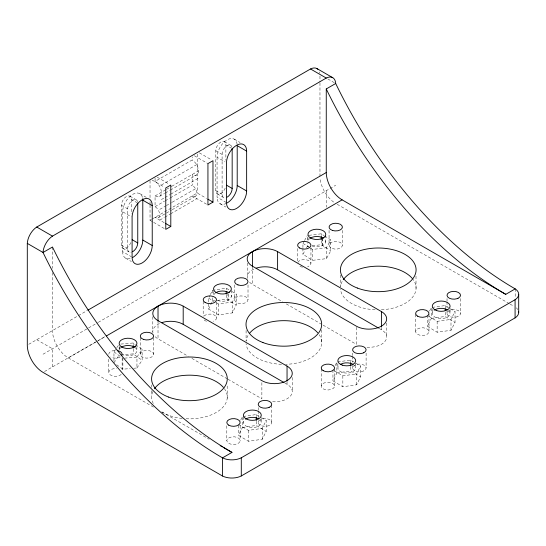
<?xml version="1.0" encoding="UTF-8"?>
<svg xmlns="http://www.w3.org/2000/svg" width="546" height="546" viewBox="0 0 546 546"><rect width="100%" height="100%" fill="white"/><g stroke="black" fill="none" stroke-linecap="round" stroke-linejoin="round"><path stroke-width="0.41" stroke-dasharray="2.73 2.05" d="M231.954 291.557L236.234 294.069L236.234 304.968L232.446 312.892L218.666 314.967L208.668 309.104L208.668 298.205L210.046 295.325M210.394 294.601L212.455 290.281L226.242 288.213L229.095 289.885M208.668 309.104L212.455 301.18L212.455 297.829M232.446 312.892L232.446 301.993L236.234 294.069M240.684 420.147L242.458 416.557L242.458 427.457L238.547 435.36L248.45 441.27L262.264 439.271L266.175 431.367L266.175 420.468L259.814 416.666M262.264 439.271L262.264 428.371L266.175 420.468M335.094 365.636L336.875 362.039L336.875 372.945L332.951 380.849L342.847 386.759L356.668 384.773L360.592 376.87L360.592 365.963L355.644 363.008M356.668 384.773L356.668 373.873L360.592 365.963M429.538 311.07L431.374 307.487L431.374 318.393L427.334 326.276L437.141 332.234L450.989 330.31L455.03 322.427L455.03 311.527L445.222 305.562L432.186 307.378M450.989 330.31L450.989 319.41L455.03 311.527M302.934 247.55L302.934 243.352L304.129 241.223M304.531 240.506L307.316 235.531M324.652 235.981L330.787 239.906L330.787 250.805L326.412 258.633L312.489 260.353L302.934 254.259L304.927 250.696M306.518 247.857L307.316 246.43L307.316 243.079M326.412 258.633L326.412 247.727L330.787 239.906M113.964 361.111L113.964 351.883L116.318 348.403M116.789 347.706L119.144 344.226M113.964 362.79L119.144 355.125M133.633 368.257L136.95 367.963L136.95 357.064L142.124 349.399L135.961 344.956M136.95 367.963L142.124 360.299L142.124 349.399M217.711 300.484A8.9 5.139 0 0 0 227.914 300.198L229.545 299.242A8.9 5.139 0 0 0 230.658 294.144M312.121 245.98A8.9 5.139 0 0 0 322.324 245.686L323.955 244.738A8.9 5.139 0 0 0 325.068 239.633M164.196 222.652L155.064 217.383A6.566 3.788 60 0 0 159.712 214.701A6.566 3.788 60 0 0 155.064 206.661L155.064 195.939A8.9 5.139 60 0 0 161.363 192.308A8.9 5.139 60 0 0 155.064 181.409L192.199 159.964L192.199 156.852M161.363 185.039L198.498 163.602M155.064 195.939L165.731 189.783M166.455 189.366L171.553 186.425M171.813 186.275L198.498 170.871A8.9 5.139 60 0 0 192.199 159.964M159.521 196.383L164.612 193.441M165.342 193.018L169.71 190.499M170.441 190.076L196.649 174.945M161.363 199.577L164.271 197.891M165.001 197.475L170.099 194.533M170.83 194.11L198.498 178.139M155.064 206.661L164.53 201.194M165.261 200.778L169.629 198.253M170.359 197.836L192.199 185.224L192.199 174.502A8.9 5.139 60 0 0 198.498 170.871M159.787 209.384L165.615 206.026M166.339 205.603L171.437 202.662M172.167 202.238L196.922 187.947M150.034 205.071L150.034 220.291L151.467 219.458M152.191 219.042L197.236 193.031L206.531 198.403M158.347 217.704L165.629 213.5M166.359 213.083L171.458 210.142M172.181 209.719L195.482 196.267M159.787 220.106L164.155 217.581M164.885 217.165L169.983 214.223M170.707 213.8L196.922 198.669M28.754 344.301L87.162 310.578M43.032 354.224L87.899 328.323M88.636 327.9L97.495 322.782M98.232 322.358L335.701 185.251M44.485 371.553L97.495 340.957M98.232 340.527L104.873 336.691M52.477 272.611L52.477 330.603A22.42 12.947 60 0 0 68.332 357.93L96.267 341.796M97.004 341.373L105.091 336.705M212.455 301.18L216.509 300.573M217.322 300.45L226.242 299.112L236.234 304.968M216.523 302.805L218.666 304.061L232.446 301.993M337.694 361.923L350.696 360.053L354.934 362.585M336.875 372.945L350.696 370.952L360.592 376.87M334.37 370.789L342.847 375.86L356.668 373.873M243.27 416.434L256.272 414.557L259.104 416.243M242.458 427.457L256.272 425.457L266.175 431.367M238.547 424.46L248.45 430.371L262.264 428.371M431.374 318.393L445.222 316.468L455.03 322.427M428.733 316.223L437.141 321.335L450.989 319.41M308.954 235.326L321.239 233.804L323.969 235.551M307.316 246.43L308.954 246.226M312.23 245.823L321.239 244.704L330.787 250.805M310.442 248.15L312.489 249.454L326.412 247.727M120.796 344.082L133.217 342.984L135.272 344.465M120.796 354.982L133.217 353.883L142.124 360.299M124.522 358.156L136.95 357.064M116.707 364.762L122.87 369.205L130.323 368.55M327.839 78.965L334.275 82.678M234.254 139.141L240.063 142.499M337.182 204.279L509.288 303.644M510.025 304.067L513.725 306.204M224.399 141.68L230.692 145.311M225.198 188.104A7.118 4.109 -60 0 1 219.533 194.083A7.118 4.109 -60 0 1 215.806 190.622L215.806 150.751A7.118 4.109 -60 0 1 220.837 142.028A7.118 4.109 -60 0 1 225.873 144.936L231.47 148.164M215.806 150.751L222.099 154.381L222.099 194.26A7.118 4.109 -60 0 0 224.618 197.836M237.114 144.199A14.244 8.224 -60 0 0 226.474 140.254A14.244 8.224 -60 0 0 217.062 157.289L225.048 161.903M199.379 152.846L211.541 159.869M194.349 155.753L207.937 163.602M215.806 190.622L222.099 194.26M217.281 193.885L223.573 197.515M217.062 157.289L217.062 197.161L226.501 202.614M220.011 203.685L225.819 207.036M206.47 204.177L192.199 195.939A6.566 3.788 60 0 0 196.84 193.264A6.566 3.788 60 0 0 192.199 185.224M157.214 177.197L169.369 184.214M152.177 180.098L164.339 187.121M379.245 328.494L381.456 329.764A17.8 10.278 0 0 1 384.473 341.98A17.8 10.278 0 0 1 365.008 347.065M139.844 193.653L146.383 197.427M129.989 196.185L136.282 199.816M130.787 242.615A7.118 4.109 -60 0 1 125.13 248.594A7.118 4.109 -60 0 1 121.396 245.127L121.396 205.255A7.118 4.109 -60 0 1 126.426 196.54A7.118 4.109 -60 0 1 131.463 199.447L137.06 202.675M150.034 220.291L152.894 221.942M153.61 222.352L164.339 228.549M121.396 205.255L127.689 208.893L127.689 248.764A7.118 4.109 -60 0 0 131.422 252.225M249.597 282.214A17.8 10.278 0 0 0 252.429 284.343L282.623 301.781M286.309 303.904L322.399 324.74M323.136 325.163L356.279 344.301L356.279 326.133M142.451 197.359A14.244 8.224 -60 0 0 131.409 195.215A14.244 8.224 -60 0 0 122.652 211.8L131.368 216.83M121.396 245.127L127.689 248.764M122.87 248.389L129.163 252.02M122.652 211.8L122.652 251.672L131.368 256.702M125.6 258.19L131.415 261.541M284.835 382.999L287.046 384.275A17.8 10.278 0 0 1 290.424 396.089A17.8 10.278 0 0 1 272.133 401.733M155.194 336.725A17.8 10.278 0 0 0 158.019 338.848L188.22 356.285M191.899 358.408L227.252 378.822M227.989 379.245L261.868 398.805L261.868 381.463M36.739 339.687L52.477 348.771L52.477 366.946M68.332 357.93L153.835 407.296M161.944 411.977L209.118 439.209M208.668 298.205L213.67 301.133M302.934 243.352L309.759 247.713M113.964 351.883L121.499 357.316M515.199 288.882L515.199 297.973M460.517 298.587L460.517 313.452M450.081 309.411L450.081 313.452M447.024 298.587L447.024 301.064M447.024 301.89L447.024 307.671M447.024 310.974L447.024 313.452M445.222 305.562L445.222 308.08M445.222 312.271L445.222 316.468M437.141 321.335L437.141 332.234M432.282 309.411L432.282 313.452M428.979 314.278L428.979 331.62M427.334 315.376L427.334 326.276M416.011 276.139L416.011 289.353M415.622 314.278L415.622 331.62M386.67 322.993L386.67 337.032M381.456 327.286L381.456 329.764M366.107 353.091L366.107 367.956M355.671 363.11L355.671 367.956M352.614 353.091L352.614 355.569M352.614 356.395L352.614 362.175M352.614 365.479L352.614 367.956M350.696 360.053L350.696 361.732M350.696 366.762L350.696 370.952M342.847 375.86L342.847 386.759M342.417 230.398L342.417 245.263A6.675 3.856 0 0 1 332.405 248.601A6.675 3.856 0 0 1 332.405 241.926A6.675 3.856 0 0 1 342.417 245.263M340.499 275.095L340.499 286.657A37.831 21.84 0 0 1 342.39 281.06M337.872 363.916L337.872 367.956M334.568 368.782L334.568 386.124M332.951 369.949L332.951 380.849M329.067 230.398L329.067 245.263M326.262 190.704L326.262 207.221M325.696 235.005L325.696 242.274M322.775 238.158L322.775 245.42M322.324 238.418L322.324 245.686M321.601 329.818L321.601 343.857M321.239 233.804L321.239 235.483M321.239 240.513L321.239 244.704M321.212 368.782L321.212 386.124M319.97 76.119L319.97 82.057M319.97 82.903L319.97 176.167M312.489 249.454L312.489 260.353M310.954 247.741L310.954 263.431M308.033 237.756L308.033 240.991A8.9 5.139 0 0 1 309.766 238.527M307.316 237.21L307.316 242.24M302.934 248.382L302.934 254.259M297.597 248.566L297.597 261.78M292.26 377.498L292.26 391.543M287.046 381.797L287.046 384.275M271.703 405.118L271.703 422.461M261.261 418.427L261.261 422.461M258.203 407.596L258.203 410.073M258.203 410.899L258.203 417.506M258.203 420.809L258.203 422.461M256.272 414.557L256.272 416.236M256.272 421.266L256.272 425.457M252.429 266.175L252.429 284.343M248.45 430.371L248.45 441.27M248.014 284.903L248.014 299.768A6.675 3.856 0 0 1 237.995 303.105A6.675 3.856 0 0 1 237.995 296.43A6.675 3.856 0 0 1 248.014 299.768M247.215 263.035L247.215 277.075M246.089 330.432L246.089 341.168A37.831 21.84 0 0 1 247.98 335.572M243.461 416.81L243.461 422.461M240.158 425.764L240.158 440.629M238.547 425.3L238.547 435.36M234.657 284.903L234.657 299.768M231.286 290.315L231.286 296.778M228.365 294.28L228.365 299.931M227.914 292.929L227.914 300.198M227.191 385.981L227.191 398.368M226.808 425.764L226.808 440.629M226.242 288.213L226.242 289.885M226.242 294.922L226.242 299.112M225.873 144.936L225.873 160.21M218.666 304.061L218.666 314.967M216.544 302.245L216.544 317.936M213.623 291.455L213.623 295.495A8.9 5.139 0 0 1 215.363 293.031M212.455 290.281L212.455 294.471M203.187 301.419L203.187 316.284M197.236 154.143L197.236 193.031M158.019 320.679L158.019 338.848M155.064 178.18L155.064 181.409M153.603 337.762L153.603 354.279A6.675 3.856 0 0 1 143.591 357.616A6.675 3.856 0 0 1 143.591 350.942A6.675 3.856 0 0 1 153.603 354.279M152.805 316.721L152.805 331.586M151.679 384.937L151.679 387.414M151.679 390.718L151.679 395.673M150.034 180.555L150.034 198.307M150.034 201.686L150.034 204.224M140.254 337.762L140.254 354.279M136.875 346.437L136.875 351.283M133.217 342.984L133.217 344.663M133.217 348.853L133.217 353.883M131.463 199.447L131.463 213.868M122.87 358.306L122.87 369.205M122.133 357.582L122.133 370.795M119.212 346.771L119.212 350A8.9 5.139 0 0 1 120.953 347.536M119.144 346.744L119.144 350.095M108.784 359.234L108.784 372.447M52.477 247.024L52.477 268.345M354.484 365.39A8.9 5.139 0 0 1 346.771 373.095A8.9 5.139 0 0 1 339.066 365.39M448.887 310.879A8.9 5.139 0 0 1 446.287 317.656A8.9 5.139 0 0 1 434.363 316.755A8.9 5.139 0 0 1 434.889 309.814M412.121 278.276A37.831 21.84 0 0 1 380.869 309.794M375.102 309.773A37.831 21.84 0 0 1 340.472 289.107M247.365 278.419A17.8 10.278 0 0 1 254.552 268.762M224.331 388.581A37.831 21.84 0 0 1 185.469 418.741M182.193 418.454A37.831 21.84 0 0 1 161.746 411.902M153.276 403.433A37.831 21.84 0 0 1 152.771 391.639M260.073 419.894A8.9 5.139 0 0 1 257.466 426.672A8.9 5.139 0 0 1 245.543 425.764A8.9 5.139 0 0 1 246.069 418.83M297.829 262.435A6.675 3.856 0 0 1 308.34 260.374A6.675 3.856 0 0 1 307.61 266.769M302.545 267.158A6.675 3.856 0 0 1 298.491 265.363M516.243 307.835A14.141 8.163 0 0 1 517.813 309.582M204.081 316.011A6.675 3.856 0 0 1 214.585 315.213A6.675 3.856 0 0 1 213.206 321.28M206.525 321.28A6.675 3.856 0 0 1 204.081 319.867M319.198 334.739A37.831 21.84 0 0 1 285.633 364.332M281.511 364.312A37.831 21.84 0 0 1 246.062 343.611M152.955 332.923A17.8 10.278 0 0 1 160.913 322.959M121.239 374.372A6.675 3.856 0 0 1 112.81 375.982A6.675 3.856 0 0 1 109.064 371.341A6.675 3.856 0 0 1 116.619 368.652M226.474 203.33A14.244 8.224 -60 0 1 217.062 197.161M222.099 154.381A7.118 4.109 -60 0 1 226.474 146.096A7.118 4.109 -60 0 1 231.995 147.167M127.689 208.893A7.118 4.109 -60 0 1 132.064 200.6A7.118 4.109 -60 0 1 137.585 201.672M319.526 71.929A14.298 8.251 -60 0 1 319.82 73.116M130.119 258.592A14.244 8.224 -60 0 1 122.652 251.672M120.175 357.002A6.675 3.856 0 0 1 110.736 357.002M108.784 354.279A6.675 3.856 0 0 1 115.459 350.423M135.074 347.488A8.9 5.139 0 0 1 135.135 353.747L133.504 354.702A8.9 5.139 0 0 1 122.666 354.736M333.647 202.081A22.25 12.845 60 0 1 320.106 178.617M457.957 316.455L457.145 316.823A6.75 3.897 0 0 1 447.044 313.786A6.75 3.897 0 0 1 456.081 309.787A6.75 3.897 0 0 1 458.544 316.202L457.957 316.455M363.547 370.959L362.735 371.328A6.75 3.897 0 0 1 352.634 368.297A6.75 3.897 0 0 1 361.67 364.298A6.75 3.897 0 0 1 364.134 370.714L363.547 370.959M269.137 425.464L268.325 425.839A6.75 3.897 0 0 1 258.231 422.802A6.75 3.897 0 0 1 267.26 418.802A6.75 3.897 0 0 1 269.724 425.218L269.137 425.464M323.171 388.848A6.675 3.856 0 0 0 334.336 387.121A6.675 3.856 0 0 0 326.16 382.405A6.675 3.856 0 0 0 323.171 388.848M417.581 334.343A6.675 3.856 0 0 0 428.747 332.616A6.675 3.856 0 0 0 420.57 327.893A6.675 3.856 0 0 0 417.581 334.343M228.76 443.359A6.675 3.856 0 0 0 239.933 441.632A6.675 3.856 0 0 0 231.757 436.909A6.675 3.856 0 0 0 228.76 443.359"/><path stroke-width="0.82" d="M518.604 311.5A14.141 8.163 0 0 1 515.083 317.888L241.291 475.955A14.141 8.163 0 0 1 222.529 476.023L43.032 372.392A22.25 12.845 60 0 1 27.3 345.14L27.3 243.393A14.298 8.251 -60 0 1 36.739 227.04L310.531 68.973A14.298 8.251 -60 0 1 317.833 69.199M222.529 476.023L222.529 457.855A320.857 185.244 60 0 1 43.032 252.477A14.298 8.251 -60 0 1 52.477 236.125L326.262 78.058A14.298 8.251 -60 0 1 335.701 83.504A320.857 185.244 60 0 0 515.199 288.882A14.141 8.163 0 0 1 515.083 299.72L515.083 317.888M515.199 288.882L505.76 294.335L342.117 199.856A22.42 12.947 60 0 1 326.262 172.536L326.262 88.957L335.701 83.504M170.802 226.467L165.766 229.375L165.766 187.947L170.802 185.039L170.802 226.467L165.663 223.498M212.974 202.122L207.937 205.023L207.937 163.602L212.974 160.695L212.974 202.122L207.965 199.229M87.899 310.155L326.262 172.536M106.559 335.858L342.117 199.856M27.3 243.393L43.032 252.477L52.477 247.024A320.857 185.244 60 0 0 231.968 452.402L222.529 457.855A14.141 8.163 0 0 0 241.291 457.787L515.083 299.72M317.028 68.612L332.76 77.696M310.531 68.973L326.262 78.058M246.642 151.112A14.244 8.224 -60 0 0 236.575 145.297A14.244 8.224 -60 0 0 226.501 162.742L226.501 202.614A14.244 8.224 -60 0 0 236.575 208.429A14.244 8.224 -60 0 0 246.642 190.984L246.642 151.112L237.203 145.666L237.203 185.538A14.244 8.224 -60 0 1 227.136 202.975M237.203 185.538L246.642 190.984M226.576 185.21L232.166 188.445A7.118 4.109 -60 0 1 227.136 197.161M252.429 266.503L252.429 251.638A17.8 10.278 0 0 1 277.607 251.638L381.456 311.595L381.456 326.46M256.115 268.175A17.8 10.278 0 0 1 277.607 269.806L378.508 328.064M142.711 198.703A14.244 8.224 -60 0 1 142.793 200.17L152.232 205.624L152.232 245.495A14.244 8.224 -60 0 1 142.165 262.933A14.244 8.224 -60 0 1 132.091 257.118L132.091 217.247A14.244 8.224 -60 0 1 142.165 199.809A14.244 8.224 -60 0 1 152.232 205.624M142.793 200.17L142.793 240.042L152.232 245.495M132.166 239.721L137.756 242.95A7.118 4.109 -60 0 1 132.726 251.672M158.019 321.014L158.019 306.149A17.8 10.278 0 0 1 183.197 306.149L287.046 366.107L287.046 380.972M36.739 227.04L52.477 236.125M161.705 322.679A17.8 10.278 0 0 1 183.197 324.317L284.097 382.575M220.175 445.597L222.386 446.874M223.86 447.727L231.968 452.402M518.7 294.314L518.7 312.483M445.222 308.92L445.222 310.599M350.696 362.571L350.696 365.922M321.239 236.322L321.239 239.674M277.607 251.638L277.607 269.806M256.272 417.076L256.272 420.427M241.291 457.787L241.291 475.955M232.166 148.573L232.166 188.445M226.242 291.564L226.242 294.082M183.197 306.149L183.197 324.317M137.756 203.078L137.756 242.95M133.217 345.495L133.217 348.014M340.479 364.325A8.9 5.139 0 0 1 353.064 364.325M434.889 309.814A8.9 5.139 0 0 1 447.474 309.814M343.25 279.729A37.831 21.84 0 0 1 376.87 266.182A37.831 21.84 0 0 1 412.121 278.276M252.429 251.638A17.8 10.278 0 0 0 252.429 266.175L356.279 326.133A17.8 10.278 0 0 0 381.456 326.133A17.8 10.278 0 0 0 381.456 311.595M246.069 418.83A8.9 5.139 0 0 0 260.961 416.523A8.9 5.139 0 0 0 250.061 410.23A8.9 5.139 0 0 0 246.069 418.83A8.9 5.139 0 0 1 258.654 418.83M310.264 238.179A8.9 5.139 0 0 1 323.389 238.138M154.429 388.745A37.831 21.84 0 0 1 188.049 375.191A37.831 21.84 0 0 1 223.3 387.285M249.331 333.579A37.831 21.84 0 0 1 283.081 320.679A37.831 21.84 0 0 1 317.711 332.78M505.76 294.335A320.857 185.244 60 0 1 326.262 88.957M142.793 240.042A14.244 8.224 -60 0 1 132.726 257.487M215.854 292.69A8.9 5.139 0 0 1 228.986 292.642M287.046 366.107A17.8 10.278 0 0 1 287.046 380.637A17.8 10.278 0 0 1 261.868 380.637L158.019 320.679A17.8 10.278 0 0 1 158.019 306.149M117.185 350.552A6.675 3.856 0 0 1 121.908 355.275M121.444 347.195A8.9 5.139 0 0 1 134.575 347.147M135.135 346.478L133.504 347.433A8.9 5.139 0 0 1 119.362 344.519A8.9 5.139 0 0 1 129.921 338.349A8.9 5.139 0 0 1 135.135 346.478M229.545 291.974L227.914 292.929A8.9 5.139 0 0 1 213.773 290.008A8.9 5.139 0 0 1 224.331 283.845A8.9 5.139 0 0 1 229.545 291.974M323.955 237.469L322.324 238.418A8.9 5.139 0 0 1 308.183 235.503A8.9 5.139 0 0 1 318.741 229.34A8.9 5.139 0 0 1 323.955 237.469M457.957 298.28L457.145 298.655A6.75 3.897 0 0 1 447.044 295.618A6.75 3.897 0 0 1 456.081 291.619A6.75 3.897 0 0 1 458.544 298.034L457.957 298.28M363.547 352.791L362.735 353.16A6.75 3.897 0 0 1 352.634 350.129A6.75 3.897 0 0 1 361.67 346.123A6.75 3.897 0 0 1 364.134 352.545L363.547 352.791M269.137 407.296L268.325 407.671A6.75 3.897 0 0 1 258.231 404.634A6.75 3.897 0 0 1 267.26 400.634A6.75 3.897 0 0 1 269.724 407.05L269.137 407.296M342.322 365.137A8.9 5.139 0 0 0 355.671 360.688A8.9 5.139 0 0 0 342.322 356.238A8.9 5.139 0 0 0 342.322 365.137M436.732 310.633A8.9 5.139 0 0 0 450.081 306.183A8.9 5.139 0 0 0 436.732 301.733A8.9 5.139 0 0 0 436.732 310.633M417.581 316.175A6.675 3.856 0 0 0 428.747 314.448A6.675 3.856 0 0 0 420.57 309.725A6.675 3.856 0 0 0 417.581 316.175M357.357 288.042A37.831 21.84 0 0 0 416.011 271.185A37.831 21.84 0 0 0 361.397 250.286A37.831 21.84 0 0 0 357.357 288.042M168.537 397.058A37.831 21.84 0 0 0 227.191 380.2A37.831 21.84 0 0 0 172.577 359.295A37.831 21.84 0 0 0 168.537 397.058M323.171 370.679A6.675 3.856 0 0 0 334.336 368.953A6.675 3.856 0 0 0 326.16 364.237A6.675 3.856 0 0 0 323.171 370.679M299.556 247.986A6.675 3.856 0 0 0 310.722 246.26A6.675 3.856 0 0 0 302.545 241.544A6.675 3.856 0 0 0 299.556 247.986M332.405 230.432A6.675 3.856 0 0 0 342.417 227.095A6.675 3.856 0 0 0 332.405 223.758A6.675 3.856 0 0 0 332.405 230.432M205.146 302.498A6.675 3.856 0 0 0 216.312 300.771A6.675 3.856 0 0 0 208.135 296.048A6.675 3.856 0 0 0 205.146 302.498M237.995 284.937A6.675 3.856 0 0 0 248.014 281.6A6.675 3.856 0 0 0 237.995 278.262A6.675 3.856 0 0 0 237.995 284.937M262.947 342.547A37.831 21.84 0 0 0 321.601 325.689A37.831 21.84 0 0 0 266.987 304.791A37.831 21.84 0 0 0 262.947 342.547M228.76 425.191A6.675 3.856 0 0 0 239.933 423.457A6.675 3.856 0 0 0 231.757 418.741A6.675 3.856 0 0 0 228.76 425.191M143.591 339.448A6.675 3.856 0 0 0 153.603 336.111A6.675 3.856 0 0 0 143.591 332.767A6.675 3.856 0 0 0 143.591 339.448"/></g></svg>
